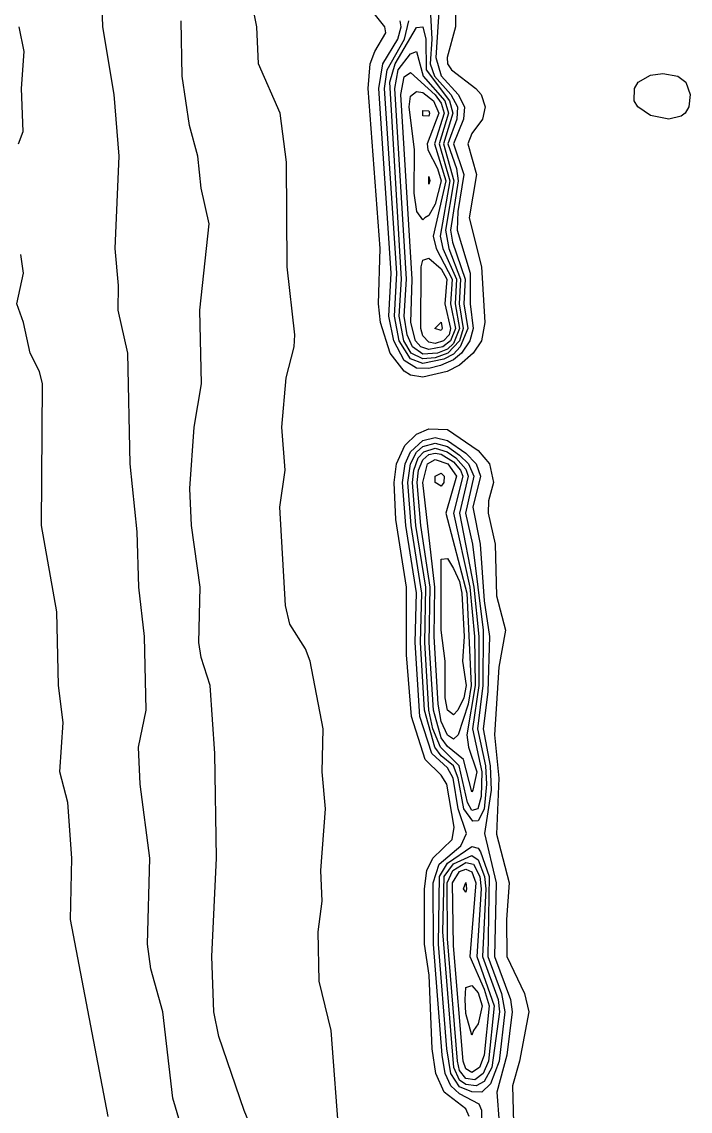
# Model space of a CAD drawing. Header units: inches. Extents: x 3311818 to 3313075, y 1372003 to 1372737.
# Drawn here: x 3311967.5 to 3312008.9, y 1372410.3 to 1372477.7 of the extents above; entities that cross this region are included whole.
import ezdxf

# ---------------------------------------------------------------- set-up
doc = ezdxf.new("R2010")
doc.units = ezdxf.units.IN
doc.header["$MEASUREMENT"] = 0

msp = doc.modelspace()

# ---------------------------------------------------------------- linework, layer by layer
for points, elevation in [([(3311978.07, 1372406.902), (3311976.832, 1372411.095), (3311976.221, 1372416.431), (3311975.464, 1372419.099), (3311975.253, 1372420.623), (3311975.397, 1372425.959), (3311974.812, 1372430.533), (3311974.708, 1372432.82), (3311975.188, 1372435.107), (3311975.086, 1372439.68), (3311974.722, 1372442.729), (3311974.623, 1372446.159), (3311974.187, 1372450.352), (3311974.037, 1372457.212), (3311973.456, 1372459.88), (3311973.474, 1372461.405), (3311973.251, 1372463.692), (3311973.498, 1372469.409), (3311973.195, 1372473.22), (3311972.49, 1372477.413), (3311972.306, 1372483.13)], 4495), ([(3311987.143, 1372408.427), (3311986.634, 1372415.287), (3311985.882, 1372418.337), (3311985.831, 1372421.386), (3311986.066, 1372423.291), (3311985.995, 1372425.197), (3311986.292, 1372429.008), (3311986.074, 1372431.295), (3311986.144, 1372433.963), (3311985.333, 1372438.156), (3311985.043, 1372438.918), (3311984.068, 1372440.442), (3311983.8, 1372441.586), (3311983.452, 1372447.684), (3311983.778, 1372449.971), (3311983.576, 1372452.639), (3311983.857, 1372455.688), (3311984.342, 1372457.594), (3311984.388, 1372458.356), (3311983.905, 1372462.548), (3311983.876, 1372469.028), (3311983.475, 1372472.077), (3311982.133, 1372475.126), (3311982.023, 1372477.413), (3311980.89, 1372483.13)], 4497), ([(3311993.445, 1372480.598), (3311993.109, 1372475.507), (3311993.445, 1372474.373), (3311994.504, 1372473.22), (3311994.881, 1372472.458), (3311994.826, 1372471.696), (3311994.209, 1372470.171), (3311994.856, 1372468.265), (3311994.467, 1372465.979), (3311994.433, 1372464.835), (3311995.234, 1372462.167), (3311995.231, 1372460.261), (3311995.433, 1372458.737), (3311995.224, 1372457.975), (3311994.697, 1372457.212), (3311994.207, 1372456.805), (3311993.394, 1372456.45)], 4499), ([(3311993.823, 1372456.069), (3311992.302, 1372455.727), (3311991.539, 1372455.855), (3311991.158, 1372456.095), (3311990.284, 1372457.212), (3311989.695, 1372459.118), (3311989.573, 1372460.261), (3311989.676, 1372463.692), (3311988.918, 1372473.601), (3311989.048, 1372475.126), (3311989.326, 1372475.888), (3311990.015, 1372477.031), (3311989.948, 1372477.413), (3311988.733, 1372478.937)], 4498), ([(3311994.33, 1372478.556), (3311994.326, 1372477.413), (3311993.82, 1372475.507), (3311993.845, 1372475.126), (3311994.075, 1372474.745), (3311995.599, 1372473.601), (3311995.919, 1372473.22), (3311996.176, 1372472.458), (3311995.997, 1372471.696), (3311995.351, 1372470.806), (3311995.085, 1372470.171), (3311995.635, 1372468.265), (3311995.17, 1372465.597), (3311995.934, 1372462.548), (3311996.148, 1372459.118), (3311995.934, 1372457.975), (3311995.418, 1372457.212), (3311994.588, 1372456.459), (3311993.823, 1372456.069)], 4498), ([(3311982.347, 1372407.665), (3311981.249, 1372410.339), (3311979.675, 1372414.906), (3311979.371, 1372416.431), (3311979.249, 1372419.861), (3311979.539, 1372425.959), (3311979.431, 1372432.439), (3311979.152, 1372436.631), (3311978.581, 1372438.375), (3311978.432, 1372439.299), (3311978.521, 1372442.729), (3311977.987, 1372446.541), (3311977.874, 1372448.827), (3311978.159, 1372452.639), (3311978.607, 1372455.307), (3311978.505, 1372459.88), (3311979.071, 1372465.216), (3311978.581, 1372467.434), (3311978.378, 1372469.409), (3311977.853, 1372471.314), (3311977.406, 1372474.364), (3311977.353, 1372477.794)], 4496), ([(3311993.394, 1372456.45), (3311992.683, 1372456.262), (3311991.92, 1372456.278), (3311991.158, 1372456.764), (3311990.504, 1372457.975), (3311990.206, 1372459.499), (3311990.349, 1372462.167), (3311989.576, 1372473.601), (3311989.822, 1372475.126), (3311990.767, 1372476.65), (3311990.971, 1372477.413), (3311990.904, 1372477.794)], 4499), ([(3311993.604, 1372456.831), (3311992.302, 1372456.568), (3311991.539, 1372456.853), (3311990.841, 1372457.975), (3311990.553, 1372459.499), (3311990.688, 1372462.167), (3311989.932, 1372473.601), (3311990.094, 1372474.745), (3311991.175, 1372476.65), (3311991.44, 1372477.794)], 4500), ([(3311992.777, 1372478.175), (3311992.869, 1372476.65), (3311992.757, 1372475.126), (3311993.04, 1372474.364), (3311994.042, 1372473.22), (3311994.448, 1372472.458), (3311994.412, 1372471.696), (3311993.855, 1372470.171), (3311994.401, 1372468.646), (3311994.501, 1372467.884), (3311994.029, 1372464.835), (3311994.151, 1372464.073), (3311994.926, 1372461.786), (3311994.855, 1372460.261), (3311995.087, 1372458.737), (3311994.627, 1372457.594), (3311994.207, 1372457.16), (3311993.604, 1372456.831)], 4500), ([(3311967.267, 1372470.171), (3311967.56, 1372470.933), (3311967.459, 1372473.601), (3311967.62, 1372475.888), (3311967.327, 1372477.413)], 4494), ([(3311993.857, 1372457.212), (3311993.064, 1372456.925), (3311992.302, 1372456.859), (3311991.58, 1372457.212), (3311991.134, 1372457.975), (3311990.851, 1372459.499), (3311990.997, 1372461.786), (3311990.266, 1372473.982), (3311990.592, 1372475.126), (3311991.92, 1372477.369), (3311992.302, 1372477.422), (3311992.486, 1372476.65), (3311992.505, 1372474.745), (3311993.966, 1372472.839), (3311994.166, 1372472.077), (3311993.58, 1372470.171), (3311994.225, 1372467.884), (3311993.701, 1372464.835), (3311993.911, 1372463.692), (3311994.647, 1372461.786), (3311994.563, 1372460.261), (3311994.815, 1372458.737), (3311994.584, 1372457.975), (3311993.857, 1372457.212)], 4501), ([(3311993.211, 1372457.212), (3311992.302, 1372457.157), (3311991.661, 1372457.594), (3311991.33, 1372458.356), (3311991.15, 1372459.499), (3311991.295, 1372461.786), (3311990.565, 1372473.601), (3311990.777, 1372474.749), (3311991.539, 1372475.751), (3311991.92, 1372475.877), (3311992.327, 1372474.364), (3311993.665, 1372472.839), (3311993.898, 1372472.077), (3311993.311, 1372470.171), (3311993.979, 1372467.884), (3311993.383, 1372464.454), (3311993.555, 1372463.692), (3311994.386, 1372461.786), (3311994.307, 1372460.261), (3311994.569, 1372458.737), (3311994.207, 1372457.819), (3311993.826, 1372457.463), (3311993.211, 1372457.212)], 4502), ([(3311993.55, 1372457.594), (3311992.683, 1372457.448), (3311992.189, 1372457.594), (3311991.848, 1372457.975), (3311991.561, 1372459.118), (3311991.642, 1372461.786), (3311990.947, 1372473.22), (3311991.158, 1372474.32), (3311991.539, 1372474.576), (3311993.064, 1372473.205), (3311993.445, 1372472.692), (3311993.619, 1372472.077), (3311993.029, 1372470.171), (3311993.722, 1372467.884), (3311992.947, 1372464.454), (3311993.126, 1372463.692), (3311994.115, 1372461.786), (3311994.028, 1372460.261), (3311994.321, 1372458.737), (3311994.025, 1372457.975), (3311993.55, 1372457.594)], 4503), ([(3312008.554, 1372472.077), (3312008.309, 1372471.875), (3312007.547, 1372471.702), (3312006.404, 1372471.922), (3312005.618, 1372472.458), (3312005.397, 1372472.839), (3312005.406, 1372473.601), (3312005.643, 1372473.982), (3312006.404, 1372474.416), (3312007.166, 1372474.533), (3312008.09, 1372474.364), (3312008.582, 1372473.982), (3312008.861, 1372473.22), (3312008.777, 1372472.458), (3312008.554, 1372472.077)], 4498), ([(3311992.442, 1372465.597), (3311992.302, 1372465.472), (3311991.936, 1372465.979), (3311991.772, 1372467.122), (3311991.787, 1372469.79), (3311991.456, 1372472.458), (3311991.539, 1372473.114), (3311991.92, 1372473.419), (3311992.302, 1372473.343), (3311992.977, 1372472.839), (3311993.294, 1372472.077), (3311992.574, 1372470.171), (3311992.61, 1372469.79), (3311993.223, 1372468.646), (3311993.436, 1372467.884), (3311993.064, 1372466.429), (3311992.683, 1372465.736), (3311992.442, 1372465.597)], 4504), ([(3311992.722, 1372472.077), (3311992.683, 1372471.874), (3311992.302, 1372471.902), (3311992.302, 1372472.23), (3311992.683, 1372472.217), (3311992.722, 1372472.077)], 4505), ([(3311992.735, 1372467.884), (3311992.683, 1372467.678), (3311992.683, 1372468.149), (3311992.735, 1372467.884)], 4505), ([(3311972.819, 1372409.952), (3311970.5, 1372422.148), (3311970.586, 1372425.959), (3311970.333, 1372429.389), (3311969.837, 1372431.295), (3311970.046, 1372434.344), (3311969.761, 1372436.631), (3311969.644, 1372441.205), (3311968.703, 1372446.541), (3311968.771, 1372455.307), (3311968.584, 1372456.069), (3311968.001, 1372457.212), (3311967.584, 1372459.118), (3311967.17, 1372460.261), (3311967.58, 1372462.167), (3311967.428, 1372463.311)], 4494), ([(3311993.595, 1372457.975), (3311993.064, 1372457.817), (3311992.683, 1372457.89), (3311992.302, 1372458.288), (3311992.193, 1372458.737), (3311992.195, 1372462.548), (3311992.302, 1372462.96), (3311992.683, 1372463.085), (3311993.445, 1372462.436), (3311993.798, 1372461.786), (3311993.665, 1372460.261), (3311994.023, 1372458.737), (3311993.929, 1372458.356), (3311993.595, 1372457.975)], 4504), ([(3311993.495, 1372458.737), (3311993.445, 1372458.624), (3311993.06, 1372458.737), (3311993.445, 1372459.125), (3311993.495, 1372458.737)], 4505), ([(3311995.167, 1372409.952), (3311994.97, 1372410.433), (3311993.629, 1372411.476), (3311993.11, 1372412.619), (3311992.885, 1372414.144), (3311992.69, 1372418.718), (3311992.42, 1372420.623), (3311992.421, 1372424.054), (3311992.556, 1372425.197), (3311992.924, 1372425.959), (3311994.124, 1372427.103), (3311994.248, 1372427.865), (3311993.796, 1372430.533), (3311993.445, 1372431.098), (3311992.457, 1372432.057), (3311991.611, 1372434.725), (3311991.306, 1372438.537), (3311991.288, 1372442.729), (3311990.633, 1372446.922), (3311990.532, 1372449.209), (3311990.682, 1372450.352), (3311991.2, 1372451.495), (3311991.92, 1372452.189), (3311992.683, 1372452.527), (3311993.826, 1372452.478), (3311995.732, 1372451.182), (3311996.443, 1372450.352), (3311996.684, 1372449.209), (3311996.382, 1372448.065), (3311996.352, 1372447.303), (3311996.782, 1372445.397), (3311996.875, 1372442.189), (3311997.436, 1372440.061), (3311997.012, 1372437.774), (3311996.741, 1372433.582), (3311997.021, 1372430.914), (3311996.875, 1372427.428), (3311997.656, 1372424.435), (3311997.481, 1372422.148), (3311997.518, 1372419.861), (3311998.604, 1372417.574), (3311998.861, 1372416.431), (3311998.299, 1372413.382), (3311997.854, 1372411.857), (3311997.925, 1372409.57)], 4498), ([(3311995.965, 1372409.57), (3311995.957, 1372410.333), (3311995.793, 1372410.714), (3311994.588, 1372411.372), (3311994.05, 1372411.857), (3311993.681, 1372412.619), (3311993.495, 1372413.763), (3311992.96, 1372420.623), (3311992.948, 1372424.435), (3311993.325, 1372425.578), (3311994.651, 1372426.722), (3311995.001, 1372427.484), (3311994.487, 1372429.008), (3311994.192, 1372430.914), (3311993.826, 1372431.534), (3311992.871, 1372432.439), (3311992.131, 1372434.725), (3311991.833, 1372439.299), (3311991.92, 1372442.37), (3311991.248, 1372446.541), (3311991.053, 1372449.209), (3311991.212, 1372450.352), (3311991.545, 1372451.114), (3311992.302, 1372451.816), (3311993.064, 1372451.994), (3311993.826, 1372451.805), (3311994.97, 1372451.027), (3311995.605, 1372450.352), (3311995.877, 1372449.59), (3311995.408, 1372447.684), (3311995.859, 1372445.397), (3311996.113, 1372441.876), (3311996.441, 1372439.68), (3311996.326, 1372436.25), (3311996.051, 1372433.963), (3311996.476, 1372431.676), (3311996.533, 1372430.152), (3311996.131, 1372427.484), (3311996.849, 1372424.435), (3311996.74, 1372419.861), (3311997.726, 1372417.193), (3311997.846, 1372416.431), (3311997.516, 1372413.763), (3311996.89, 1372411.476), (3311997.033, 1372409.57)], 4499), ([(3311995.399, 1372428.246), (3311994.84, 1372429.008), (3311994.498, 1372430.914), (3311994.207, 1372431.665), (3311993.445, 1372432.292), (3311993.058, 1372432.82), (3311992.409, 1372435.107), (3311992.154, 1372439.299), (3311992.239, 1372442.348), (3311991.59, 1372446.541), (3311991.377, 1372449.209), (3311991.549, 1372450.352), (3311991.92, 1372451.088), (3311992.302, 1372451.433), (3311993.064, 1372451.646), (3311993.826, 1372451.43), (3311994.588, 1372450.908), (3311995.142, 1372450.352), (3311995.456, 1372449.59), (3311994.954, 1372447.303), (3311995.393, 1372445.397), (3311996.037, 1372440.061), (3311996.029, 1372436.631), (3311995.683, 1372433.963), (3311996.193, 1372431.676), (3311996.255, 1372430.533), (3311996.113, 1372428.987), (3311995.732, 1372428.264), (3311995.399, 1372428.246)], 4500), ([(3311995.705, 1372429.008), (3311995.351, 1372428.909), (3311995.081, 1372429.389), (3311994.559, 1372431.676), (3311993.404, 1372432.82), (3311992.935, 1372433.963), (3311992.689, 1372435.107), (3311992.435, 1372439.299), (3311992.488, 1372442.729), (3311991.877, 1372446.541), (3311991.667, 1372449.209), (3311991.741, 1372449.971), (3311992.026, 1372450.733), (3311992.368, 1372451.114), (3311993.064, 1372451.34), (3311993.815, 1372451.114), (3311994.356, 1372450.733), (3311994.97, 1372450.023), (3311995.113, 1372449.59), (3311994.58, 1372447.303), (3311995.469, 1372442.729), (3311995.774, 1372439.68), (3311995.781, 1372436.631), (3311995.374, 1372433.963), (3311995.969, 1372431.295), (3311995.921, 1372429.771), (3311995.705, 1372429.008)], 4501), ([(3311995.409, 1372430.152), (3311995.351, 1372430.06), (3311994.822, 1372432.057), (3311993.826, 1372432.857), (3311993.445, 1372433.394), (3311992.969, 1372435.107), (3311992.708, 1372439.299), (3311992.76, 1372442.729), (3311992.181, 1372446.541), (3311991.957, 1372449.209), (3311992.044, 1372449.971), (3311992.302, 1372450.603), (3311992.683, 1372450.937), (3311993.064, 1372451.029), (3311993.445, 1372450.961), (3311994.207, 1372450.484), (3311994.648, 1372449.971), (3311994.774, 1372449.59), (3311994.209, 1372447.303), (3311995.227, 1372442.729), (3311995.511, 1372439.68), (3311995.546, 1372436.631), (3311995.037, 1372433.582), (3311995.143, 1372432.82), (3311995.656, 1372431.295), (3311995.409, 1372430.152)], 4502), ([(3311994.491, 1372433.582), (3311994.207, 1372433.328), (3311993.826, 1372433.57), (3311993.445, 1372434.406), (3311993.262, 1372435.488), (3311993.016, 1372439.68), (3311993.05, 1372442.729), (3311992.318, 1372449.209), (3311992.597, 1372450.352), (3311993.064, 1372450.634), (3311993.855, 1372450.352), (3311994.383, 1372449.59), (3311993.727, 1372447.303), (3311995.028, 1372442.348), (3311995.303, 1372436.631), (3311995.11, 1372435.488), (3311994.491, 1372433.582)], 4503), ([(3311993.618, 1372449.209), (3311993.445, 1372448.971), (3311993.064, 1372449.197), (3311993.064, 1372449.601), (3311993.445, 1372449.782), (3311993.638, 1372449.59), (3311993.618, 1372449.209)], 4504), ([(3311994.465, 1372435.107), (3311994.207, 1372434.833), (3311993.83, 1372435.107), (3311993.684, 1372435.869), (3311993.696, 1372438.156), (3311993.435, 1372440.061), (3311993.445, 1372444.465), (3311993.826, 1372444.497), (3311994.207, 1372443.876), (3311994.588, 1372443.078), (3311994.715, 1372442.348), (3311994.876, 1372439.68), (3311994.762, 1372438.156), (3311994.998, 1372436.631), (3311994.845, 1372435.869), (3311994.465, 1372435.107)], 4504), ([(3311995.955, 1372411.476), (3311995.351, 1372411.479), (3311994.588, 1372411.8), (3311994.035, 1372412.619), (3311993.789, 1372414.144), (3311993.281, 1372420.623), (3311993.335, 1372424.816), (3311993.826, 1372425.647), (3311995.351, 1372426.674), (3311995.732, 1372426.572), (3311995.871, 1372426.34), (3311996.419, 1372424.816), (3311996.334, 1372419.861), (3311997.176, 1372417.574), (3311997.392, 1372416.431), (3311997.025, 1372413.382), (3311996.494, 1372411.975), (3311995.955, 1372411.476)], 4500), ([(3311995.607, 1372411.857), (3311994.97, 1372411.935), (3311994.588, 1372412.217), (3311994.227, 1372413.001), (3311993.543, 1372421.386), (3311993.629, 1372424.816), (3311994.207, 1372425.609), (3311995.351, 1372426.12), (3311995.732, 1372425.844), (3311996.126, 1372424.816), (3311996.202, 1372424.054), (3311995.992, 1372419.861), (3311996.966, 1372417.193), (3311997.051, 1372416.431), (3311996.58, 1372413.001), (3311996.113, 1372412.121), (3311995.607, 1372411.857)], 4501), ([(3311995.526, 1372412.238), (3311994.97, 1372412.319), (3311994.588, 1372412.817), (3311994.446, 1372413.382), (3311993.826, 1372420.966), (3311993.816, 1372424.435), (3311994.167, 1372425.197), (3311994.97, 1372425.68), (3311995.435, 1372425.578), (3311995.843, 1372424.816), (3311995.914, 1372424.054), (3311995.65, 1372419.861), (3311996.732, 1372416.812), (3311996.38, 1372413.382), (3311996.044, 1372412.619), (3311995.526, 1372412.238)], 4502), ([(3311995.82, 1372413.001), (3311995.351, 1372412.676), (3311994.97, 1372412.904), (3311994.804, 1372413.382), (3311994.207, 1372420.531), (3311994.148, 1372424.435), (3311994.588, 1372425.118), (3311994.97, 1372425.271), (3311995.351, 1372425.11), (3311995.583, 1372424.435), (3311995.212, 1372419.861), (3311996.113, 1372417.849), (3311996.415, 1372416.812), (3311996.106, 1372413.763), (3311995.82, 1372413.001)], 4503), ([(3311995.007, 1372424.054), (3311994.97, 1372423.852), (3311994.832, 1372424.054), (3311994.97, 1372424.452), (3311995.007, 1372424.054)], 4504), ([(3311995.441, 1372415.287), (3311995.351, 1372415.004), (3311994.97, 1372416.338), (3311994.921, 1372417.193), (3311994.97, 1372417.955), (3311995.351, 1372418.079), (3311995.732, 1372417.606), (3311995.971, 1372416.812), (3311995.732, 1372415.702), (3311995.441, 1372415.287)], 4504)]:
    msp.add_lwpolyline(points, dxfattribs=dict(elevation=elevation))

doc.saveas('drawing.dxf')
